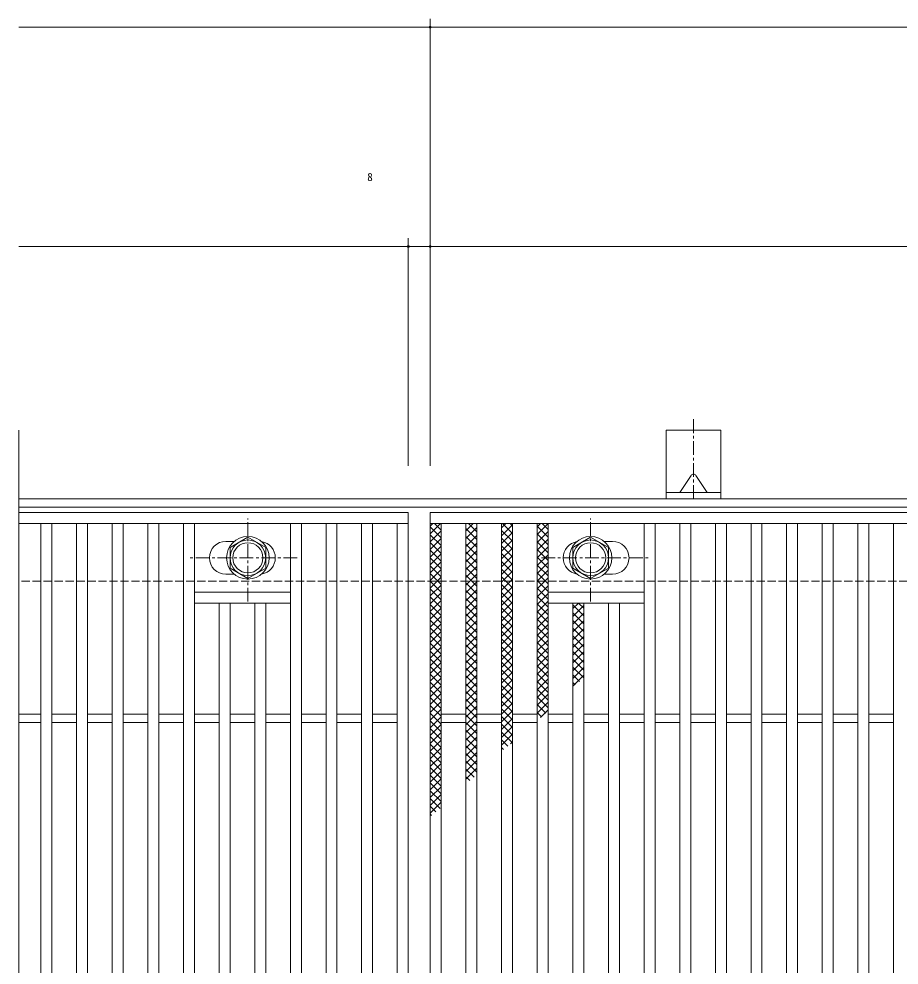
# Model space of a CAD drawing. Units: millimetres on the paper. Extents: x -28453 to 176, y -9817 to 9654.
# Drawn here: x -28286.2 to -27965.2, y -5154.2 to -4809.2 of the extents above; entities that cross this region are included whole.
import ezdxf
from ezdxf.enums import TextEntityAlignment as Align

# ---------------------------------------------------------------- set-up
doc = ezdxf.new("R2010")
doc.units = ezdxf.units.MM
doc.header["$PDMODE"] = 32
doc.header["$PDSIZE"] = 0.8
doc.linetypes.add('CHAIN1', pattern=[8, 5, -1, 1, -1])
doc.linetypes.add('DASHED3', pattern=[4, 3, -1])
doc.layers.add('C-5', color=3, linetype='Continuous', lineweight=9)
doc.styles.add('ＭＳ ゴシック', font='')
doc.styles.get('ＭＳ ゴシック').set_extended_font_data('MS Gothic')

msp = doc.modelspace()

# ---------------------------------------------------------------- linework, layer by layer
at = {"layer": 'C-5', "color": 7}
for p, q in [((-28136.241, -4972.175), (-28136.241, -4809.176)), ((-28286.241, -4812.176), (-26994.241, -4812.176)), ((-28144.241, -4972.175), (-28144.241, -4889.175)), ((-28286.241, -4892.176), (-26994.241, -4892.176))]:
    msp.add_line(p, q, dxfattribs=at)
at = {"layer": 'C-5', "linetype": 'CHAIN1'}
msp.add_line((-28040.241, -4984.176), (-28040.241, -4954.457), dxfattribs=at)
at = {"layer": 'C-5'}
for p, q in [((-28286.241, -4959.175), (-28286.241, -5369.176)), ((-28050.241, -4959.176), (-28050.241, -4984.176)), ((-28045.241, -4981.876), (-28041.117, -4975.68)), ((-28035.241, -4981.876), (-28039.365, -4975.68)), ((-28050.241, -4981.876), (-28030.241, -4981.876)), ((-28286.241, -4989.175), (-28144.241, -4989.175)), ((-28144.241, -4989.175), (-28144.241, -5339.176)), ((-28286.241, -4993.175), (-28144.241, -4993.175)), ((-28278.242, -5335.176), (-28278.242, -4993.175)), ((-28274.241, -5335.176), (-28274.241, -4993.175)), ((-28265.241, -5335.176), (-28265.241, -4993.175)), ((-28261.241, -5335.176), (-28261.241, -4993.175)), ((-28252.241, -5335.176), (-28252.241, -4993.175)), ((-28248.241, -5335.176), (-28248.241, -4993.175)), ((-28239.241, -5335.176), (-28239.241, -4993.175)), ((-28235.241, -5335.176), (-28235.241, -4993.175)), ((-28226.241, -5335.176), (-28226.241, -4993.175)), ((-28222.241, -5335.176), (-28222.241, -4993.175)), ((-28187.241, -5335.176), (-28187.241, -4993.175)), ((-28183.241, -5335.176), (-28183.241, -4993.175)), ((-28174.242, -5335.176), (-28174.242, -4993.175)), ((-28170.241, -5335.176), (-28170.241, -4993.175)), ((-28161.242, -5335.176), (-28161.242, -4993.175)), ((-28157.241, -5335.176), (-28157.241, -4993.175)), ((-28148.241, -5335.176), (-28148.241, -4993.175)), ((-28136.241, -4993.175), (-27144.241, -4993.175)), ((-28132.241, -5335.176), (-28132.241, -4993.175)), ((-28123.241, -5335.176), (-28123.241, -4993.175)), ((-28119.241, -5335.176), (-28119.241, -4993.175)), ((-28110.241, -5335.176), (-28110.241, -4993.175)), ((-28106.241, -5335.176), (-28106.241, -4993.175)), ((-28097.241, -5335.176), (-28097.241, -4993.175)), ((-28093.24, -5335.176), (-28093.24, -4993.175)), ((-28058.241, -5335.176), (-28058.241, -4993.175)), ((-28054.241, -5335.176), (-28054.241, -4993.175)), ((-28045.24, -5335.176), (-28045.24, -4993.175)), ((-28041.24, -5335.176), (-28041.24, -4993.175)), ((-28032.241, -5335.176), (-28032.241, -4993.175)), ((-28028.241, -5335.176), (-28028.241, -4993.175)), ((-28019.241, -5335.176), (-28019.241, -4993.175)), ((-28015.241, -5335.176), (-28015.241, -4993.175)), ((-28006.241, -5335.176), (-28006.241, -4993.175)), ((-28002.241, -5335.176), (-28002.241, -4993.175)), ((-27993.24, -5335.176), (-27993.24, -4993.175)), ((-27989.241, -5335.176), (-27989.241, -4993.175)), ((-27980.241, -5335.176), (-27980.241, -4993.175)), ((-27976.241, -5335.176), (-27976.241, -4993.175)), ((-27967.241, -5335.176), (-27967.241, -4993.175)), ((-28210.741, -4999.676), (-28207.647, -4999.676)), ((-28069.741, -4999.676), (-28072.835, -4999.676)), ((-28210.741, -5011.675), (-28207.647, -5011.675)), ((-28069.741, -5011.675), (-28072.835, -5011.675)), ((-28187.241, -5018.175), (-28222.241, -5018.175)), ((-28093.241, -5018.175), (-28058.241, -5018.175)), ((-28187.241, -5022.175), (-28222.241, -5022.175)), ((-28213.241, -5306.176), (-28213.241, -5022.175)), ((-28209.242, -5306.176), (-28209.242, -5022.175)), ((-28200.241, -5306.176), (-28200.241, -5022.175)), ((-28196.241, -5306.176), (-28196.241, -5022.175)), ((-28093.241, -5022.175), (-28058.241, -5022.175)), ((-28084.241, -5306.176), (-28084.241, -5022.175)), ((-28080.24, -5306.176), (-28080.24, -5022.175)), ((-28071.241, -5306.176), (-28071.241, -5022.175)), ((-28067.241, -5306.176), (-28067.241, -5022.175)), ((-28286.241, -5062.676), (-28278.242, -5062.676)), ((-28274.241, -5062.676), (-28265.241, -5062.676)), ((-28261.241, -5062.676), (-28252.241, -5062.676)), ((-28248.241, -5062.676), (-28239.241, -5062.676)), ((-28235.241, -5062.676), (-28226.241, -5062.676)), ((-28222.241, -5062.676), (-28213.241, -5062.676)), ((-28209.242, -5062.676), (-28200.241, -5062.676)), ((-28196.241, -5062.676), (-28187.241, -5062.676)), ((-28183.241, -5062.676), (-28174.242, -5062.676)), ((-28170.241, -5062.676), (-28161.242, -5062.676)), ((-28157.241, -5062.676), (-28148.241, -5062.676)), ((-28132.241, -5062.676), (-28123.241, -5062.676)), ((-28119.241, -5062.676), (-28110.241, -5062.676)), ((-28106.241, -5062.676), (-28097.241, -5062.676)), ((-28093.24, -5062.676), (-28084.241, -5062.676)), ((-28080.24, -5062.676), (-28071.241, -5062.676)), ((-28067.241, -5062.676), (-28058.241, -5062.676)), ((-28054.241, -5062.676), (-28045.24, -5062.676)), ((-28041.24, -5062.676), (-28032.241, -5062.676)), ((-28028.241, -5062.676), (-28019.241, -5062.676)), ((-28015.241, -5062.676), (-28006.241, -5062.676)), ((-28002.241, -5062.676), (-27993.24, -5062.676)), ((-27989.241, -5062.676), (-27980.241, -5062.676)), ((-27976.241, -5062.676), (-27967.241, -5062.676)), ((-28286.241, -5065.675), (-28278.242, -5065.675)), ((-28274.241, -5065.675), (-28265.241, -5065.675)), ((-28261.241, -5065.675), (-28252.241, -5065.675)), ((-28248.241, -5065.675), (-28239.241, -5065.675)), ((-28235.241, -5065.675), (-28226.241, -5065.675)), ((-28222.241, -5065.675), (-28213.241, -5065.675)), ((-28209.242, -5065.675), (-28200.241, -5065.675)), ((-28196.241, -5065.675), (-28187.241, -5065.675)), ((-28183.241, -5065.675), (-28174.242, -5065.675)), ((-28170.241, -5065.675), (-28161.242, -5065.675)), ((-28157.241, -5065.675), (-28148.241, -5065.675)), ((-28132.241, -5065.675), (-28123.241, -5065.675)), ((-28119.241, -5065.675), (-28110.241, -5065.675)), ((-28106.241, -5065.675), (-28097.241, -5065.675)), ((-28093.24, -5065.675), (-28084.241, -5065.675)), ((-28080.24, -5065.675), (-28071.241, -5065.675)), ((-28067.241, -5065.675), (-28058.241, -5065.675)), ((-28054.241, -5065.675), (-28045.24, -5065.675)), ((-28041.24, -5065.675), (-28032.241, -5065.675)), ((-28028.241, -5065.675), (-28019.241, -5065.675)), ((-28015.241, -5065.675), (-28006.241, -5065.675)), ((-28002.241, -5065.675), (-27993.24, -5065.675)), ((-27989.241, -5065.675), (-27980.241, -5065.675)), ((-27976.241, -5065.675), (-27967.241, -5065.675))]:
    msp.add_line(p, q, dxfattribs=at)
at = {"layer": 'C-5', "color": 2}
for p, q in [((-26994.241, -4984.175), (-28286.241, -4984.175)), ((-26994.241, -4987.175), (-28286.241, -4987.175))]:
    msp.add_line(p, q, dxfattribs=at)
at = {"layer": 'C-5', "color": 4, "linetype": 'CHAIN1'}
for p, q in [((-28202.741, -5021.648), (-28202.741, -4991.293)), ((-28077.741, -5021.648), (-28077.741, -4991.293)), ((-28184.771, -5005.675), (-28224.461, -5005.675)), ((-28095.711, -5005.675), (-28056.02, -5005.675))]:
    msp.add_line(p, q, dxfattribs=at)
at = {"layer": 'C-5', "color": 6}
for p, q in [((-28136.241, -4996.966), (-28132.451, -4993.175)), ((-28136.241, -4994.137), (-28135.279, -4993.175)), ((-28136.241, -4994.414), (-28132.241, -4998.414)), ((-28134.652, -4993.175), (-28132.241, -4995.586)), ((-28123.241, -4995.851), (-28120.565, -4993.175)), ((-28123.241, -4998.68), (-28119.241, -4994.679)), ((-28123.241, -4995.015), (-28119.241, -4999.015)), ((-28122.254, -4993.175), (-28119.241, -4996.187)), ((-28119.425, -4993.175), (-28119.241, -4993.358)), ((-28110.242, -4994.783), (-28108.633, -4993.175)), ((-28110.242, -4997.612), (-28106.241, -4993.612)), ((-28109.902, -4993.175), (-28106.241, -4996.835)), ((-28107.073, -4993.175), (-28106.241, -4994.006)), ((-28097.241, -4994.392), (-28096.025, -4993.175)), ((-28097.241, -4997.22), (-28093.241, -4993.221)), ((-28097.241, -4994.159), (-28093.241, -4998.159)), ((-28095.397, -4993.175), (-28093.241, -4995.331)), ((-28136.241, -4999.794), (-28132.241, -4995.794)), ((-28136.241, -4997.243), (-28132.241, -5001.243)), ((-28136.241, -5002.623), (-28132.241, -4998.623)), ((-28123.241, -5001.508), (-28119.241, -4997.508)), ((-28123.241, -4997.844), (-28119.241, -5001.844)), ((-28110.242, -4995.663), (-28106.241, -4999.664)), ((-28110.242, -5000.441), (-28106.241, -4996.44)), ((-28110.242, -4998.492), (-28106.241, -5002.492)), ((-28097.241, -5000.049), (-28093.241, -4996.049)), ((-28097.241, -4996.988), (-28093.241, -5000.987)), ((-28097.241, -5002.877), (-28093.241, -4998.877)), ((-28136.241, -5000.071), (-28132.241, -5004.071)), ((-28136.241, -5005.451), (-28132.241, -5001.451)), ((-28123.241, -5004.336), (-28119.241, -5000.336)), ((-28123.241, -5000.672), (-28119.241, -5004.672)), ((-28110.242, -5003.269), (-28106.241, -4999.269)), ((-28110.242, -5001.321), (-28106.241, -5005.32)), ((-28110.242, -5006.097), (-28106.241, -5002.097)), ((-28097.241, -4999.816), (-28093.241, -5003.816)), ((-28097.241, -5005.705), (-28093.241, -5001.706)), ((-28136.241, -5002.899), (-28132.241, -5006.899)), ((-28136.241, -5008.279), (-28132.241, -5004.279)), ((-28136.241, -5005.728), (-28132.241, -5009.728)), ((-28123.241, -5007.165), (-28119.241, -5003.164)), ((-28123.241, -5003.5), (-28119.241, -5007.501)), ((-28110.242, -5004.149), (-28106.241, -5008.149)), ((-28110.242, -5008.925), (-28106.241, -5004.925)), ((-28097.241, -5002.644), (-28093.241, -5006.645)), ((-28097.241, -5008.534), (-28093.241, -5004.534)), ((-28097.241, -5005.473), (-28093.241, -5009.473)), ((-28136.241, -5011.108), (-28132.241, -5007.107)), ((-28136.241, -5008.556), (-28132.241, -5012.557)), ((-28123.241, -5009.993), (-28119.241, -5005.993)), ((-28123.241, -5006.329), (-28119.241, -5010.329)), ((-28123.241, -5012.822), (-28119.241, -5008.822)), ((-28123.241, -5009.158), (-28119.241, -5013.158)), ((-28110.242, -5006.977), (-28106.241, -5010.977)), ((-28110.242, -5011.754), (-28106.241, -5007.753)), ((-28097.241, -5011.363), (-28093.241, -5007.362)), ((-28097.241, -5008.302), (-28093.241, -5012.301)), ((-28136.241, -5013.936), (-28132.241, -5009.936)), ((-28136.241, -5011.384), (-28132.241, -5015.385)), ((-28136.241, -5016.765), (-28132.241, -5012.765)), ((-28123.241, -5015.65), (-28119.241, -5011.65)), ((-28123.241, -5011.986), (-28119.241, -5015.986)), ((-28110.242, -5009.806), (-28106.241, -5013.805)), ((-28110.242, -5014.582), (-28106.241, -5010.582)), ((-28110.242, -5012.634), (-28106.241, -5016.634)), ((-28097.241, -5014.191), (-28093.241, -5010.191)), ((-28097.241, -5011.13), (-28093.241, -5015.13)), ((-28136.241, -5014.214), (-28132.241, -5018.213)), ((-28136.241, -5019.593), (-28132.241, -5015.593)), ((-28123.241, -5018.479), (-28119.241, -5014.478)), ((-28123.241, -5014.814), (-28119.241, -5018.815)), ((-28110.242, -5017.411), (-28106.241, -5013.411)), ((-28110.242, -5015.462), (-28106.241, -5019.463)), ((-28110.242, -5020.239), (-28106.241, -5016.239)), ((-28097.241, -5017.019), (-28093.241, -5013.019)), ((-28097.241, -5013.958), (-28093.241, -5017.958)), ((-28097.241, -5019.848), (-28093.241, -5015.848)), ((-28136.241, -5017.042), (-28132.241, -5021.041)), ((-28136.241, -5022.421), (-28132.241, -5018.421)), ((-28123.241, -5021.307), (-28119.241, -5017.307)), ((-28123.241, -5017.643), (-28119.241, -5021.643)), ((-28110.242, -5018.291), (-28106.241, -5022.291)), ((-28110.242, -5023.068), (-28106.241, -5019.068)), ((-28097.241, -5016.787), (-28093.241, -5020.786)), ((-28097.241, -5022.676), (-28093.241, -5018.676)), ((-28097.241, -5019.615), (-28093.241, -5023.615)), ((-28136.241, -5019.87), (-28132.241, -5023.87)), ((-28136.241, -5025.249), (-28132.241, -5021.25)), ((-28136.241, -5022.698), (-28132.241, -5026.698)), ((-28123.241, -5024.135), (-28119.241, -5020.135)), ((-28123.241, -5020.471), (-28119.241, -5024.471)), ((-28123.241, -5026.964), (-28119.241, -5022.964)), ((-28110.242, -5021.119), (-28106.241, -5025.119)), ((-28110.242, -5025.896), (-28106.241, -5021.896)), ((-28097.241, -5025.504), (-28093.241, -5021.505)), ((-28097.241, -5022.443), (-28093.241, -5026.444)), ((-28084.241, -5024.209), (-28082.207, -5022.175)), ((-28084.241, -5022.863), (-28080.241, -5026.864)), ((-28084.241, -5027.037), (-28080.241, -5023.037)), ((-28082.101, -5022.175), (-28080.241, -5024.035)), ((-28136.241, -5028.079), (-28132.241, -5024.078)), ((-28136.241, -5025.527), (-28132.241, -5029.527)), ((-28123.241, -5023.299), (-28119.241, -5027.3)), ((-28123.241, -5029.792), (-28119.241, -5025.792)), ((-28123.241, -5026.128), (-28119.241, -5030.128)), ((-28110.242, -5023.947), (-28106.241, -5027.948)), ((-28110.242, -5028.724), (-28106.241, -5024.724)), ((-28097.241, -5028.333), (-28093.241, -5024.333)), ((-28097.241, -5025.272), (-28093.241, -5029.272)), ((-28084.241, -5025.692), (-28080.241, -5029.692)), ((-28084.241, -5029.866), (-28080.241, -5025.866)), ((-28136.241, -5030.907), (-28132.241, -5026.906)), ((-28136.241, -5028.355), (-28132.241, -5032.356)), ((-28136.241, -5033.735), (-28132.241, -5029.735)), ((-28123.241, -5032.621), (-28119.241, -5028.621)), ((-28123.241, -5028.957), (-28119.241, -5032.956)), ((-28110.242, -5026.776), (-28106.241, -5030.776)), ((-28110.242, -5031.553), (-28106.241, -5027.553)), ((-28110.242, -5029.604), (-28106.241, -5033.604)), ((-28097.241, -5031.162), (-28093.241, -5027.161)), ((-28097.241, -5028.1), (-28093.241, -5032.101)), ((-28097.241, -5033.99), (-28093.241, -5029.99)), ((-28084.241, -5028.521), (-28080.241, -5032.52)), ((-28084.241, -5032.694), (-28080.241, -5028.694)), ((-28136.241, -5031.184), (-28132.241, -5035.184)), ((-28136.241, -5036.564), (-28132.241, -5032.564)), ((-28123.241, -5035.449), (-28119.241, -5031.449)), ((-28123.241, -5031.785), (-28119.241, -5035.785)), ((-28110.242, -5034.381), (-28106.241, -5030.381)), ((-28110.242, -5032.433), (-28106.241, -5036.433)), ((-28110.242, -5037.21), (-28106.241, -5033.21)), ((-28097.241, -5030.929), (-28093.241, -5034.929)), ((-28097.241, -5036.818), (-28093.241, -5032.818)), ((-28084.241, -5031.349), (-28080.241, -5035.349)), ((-28084.241, -5035.523), (-28080.241, -5031.523)), ((-28136.241, -5034.013), (-28132.241, -5038.012)), ((-28136.241, -5039.392), (-28132.241, -5035.392)), ((-28136.241, -5036.841), (-28132.241, -5040.841)), ((-28123.241, -5038.277), (-28119.241, -5034.278)), ((-28123.241, -5034.613), (-28119.241, -5038.613)), ((-28110.242, -5035.261), (-28106.241, -5039.261)), ((-28110.242, -5040.038), (-28106.241, -5036.038)), ((-28097.241, -5033.757), (-28093.241, -5037.757)), ((-28097.241, -5039.647), (-28093.241, -5035.646)), ((-28097.241, -5036.586), (-28093.241, -5040.585)), ((-28084.241, -5034.177), (-28080.241, -5038.177)), ((-28084.241, -5038.351), (-28080.241, -5034.351)), ((-28136.241, -5042.22), (-28132.241, -5038.22)), ((-28136.241, -5039.669), (-28132.241, -5043.669)), ((-28123.241, -5041.106), (-28119.241, -5037.106)), ((-28123.241, -5037.442), (-28119.241, -5041.441)), ((-28123.241, -5043.934), (-28119.241, -5039.934)), ((-28123.241, -5040.27), (-28119.241, -5044.27)), ((-28110.242, -5038.09), (-28106.241, -5042.09)), ((-28110.242, -5042.866), (-28106.241, -5038.867)), ((-28097.241, -5042.475), (-28093.241, -5038.475)), ((-28097.241, -5039.414), (-28093.241, -5043.414)), ((-28084.241, -5037.006), (-28080.241, -5041.005)), ((-28084.241, -5041.18), (-28080.241, -5037.18)), ((-28084.241, -5039.834), (-28080.241, -5043.834)), ((-28084.241, -5044.008), (-28080.241, -5040.008)), ((-28136.241, -5045.049), (-28132.241, -5041.049)), ((-28136.241, -5042.497), (-28132.241, -5046.497)), ((-28136.241, -5047.877), (-28132.241, -5043.877)), ((-28123.241, -5046.763), (-28119.241, -5042.762)), ((-28123.241, -5043.098), (-28119.241, -5047.099)), ((-28110.242, -5040.918), (-28106.241, -5044.918)), ((-28110.242, -5045.695), (-28106.241, -5041.695)), ((-28110.242, -5043.747), (-28106.241, -5047.747)), ((-28097.241, -5045.303), (-28093.241, -5041.304)), ((-28097.241, -5042.242), (-28093.241, -5046.243)), ((-28084.241, -5042.662), (-28080.241, -5046.663)), ((-28084.241, -5046.836), (-28080.241, -5042.837)), ((-28136.241, -5045.326), (-28132.241, -5049.325)), ((-28136.241, -5050.706), (-28132.241, -5046.705)), ((-28123.241, -5049.591), (-28119.241, -5045.591)), ((-28123.241, -5045.927), (-28119.241, -5049.927)), ((-28110.242, -5048.524), (-28106.241, -5044.523)), ((-28110.242, -5046.575), (-28106.241, -5050.575)), ((-28097.241, -5048.132), (-28093.241, -5044.132)), ((-28097.241, -5045.071), (-28093.241, -5049.071)), ((-28097.241, -5050.96), (-28093.241, -5046.96)), ((-28084.241, -5045.491), (-28080.241, -5049.491)), ((-28084.241, -5049.665), (-28080.241, -5045.665)), ((-28136.241, -5048.154), (-28132.241, -5052.155)), ((-28136.241, -5053.534), (-28132.241, -5049.534)), ((-28123.241, -5052.42), (-28119.241, -5048.42)), ((-28123.241, -5048.756), (-28119.241, -5052.755)), ((-28110.242, -5051.352), (-28106.241, -5047.352)), ((-28110.242, -5049.404), (-28106.241, -5053.403)), ((-28110.242, -5054.18), (-28106.241, -5050.18)), ((-28097.241, -5047.9), (-28093.241, -5051.899)), ((-28097.241, -5053.789), (-28093.241, -5049.789)), ((-28097.241, -5050.728), (-28093.241, -5054.728)), ((-28084.241, -5048.32), (-28081.785, -5050.775)), ((-28084.241, -5052.493), (-28080.241, -5048.493)), ((-28136.241, -5050.983), (-28132.241, -5054.983)), ((-28136.241, -5056.363), (-28132.241, -5052.363)), ((-28136.241, -5053.811), (-28132.241, -5057.811)), ((-28123.241, -5055.248), (-28119.241, -5051.248)), ((-28123.241, -5051.584), (-28119.241, -5055.584)), ((-28123.241, -5058.076), (-28119.241, -5054.076)), ((-28110.242, -5052.232), (-28106.241, -5056.232)), ((-28110.242, -5057.009), (-28106.241, -5053.009)), ((-28097.241, -5056.617), (-28093.241, -5052.617)), ((-28097.241, -5053.556), (-28093.241, -5057.556)), ((-28084.241, -5051.148), (-28083.373, -5052.016)), ((-28136.241, -5059.191), (-28132.241, -5055.191)), ((-28136.241, -5056.64), (-28132.241, -5060.64)), ((-28123.241, -5054.412), (-28119.241, -5058.412)), ((-28123.241, -5060.905), (-28119.241, -5056.905)), ((-28123.241, -5057.241), (-28119.241, -5061.241)), ((-28110.242, -5055.06), (-28106.241, -5059.06)), ((-28110.242, -5059.837), (-28106.241, -5055.837)), ((-28097.241, -5059.446), (-28093.241, -5055.446)), ((-28097.241, -5056.385), (-28093.241, -5060.384)), ((-28136.241, -5062.019), (-28132.241, -5058.019)), ((-28136.241, -5059.468), (-28132.241, -5063.468)), ((-28136.241, -5064.847), (-28132.241, -5060.848)), ((-28123.241, -5063.733), (-28119.241, -5059.733)), ((-28123.241, -5060.069), (-28119.241, -5064.069)), ((-28110.242, -5057.889), (-28106.241, -5061.888)), ((-28110.242, -5062.665), (-28106.241, -5058.665)), ((-28110.242, -5060.717), (-28106.241, -5064.717)), ((-28097.241, -5062.274), (-28093.241, -5058.274)), ((-28097.241, -5059.213), (-28094.079, -5062.375)), ((-28096.058, -5063.919), (-28093.241, -5061.103)), ((-28136.241, -5062.296), (-28132.241, -5066.296)), ((-28136.241, -5067.676), (-28132.241, -5063.676)), ((-28123.241, -5066.562), (-28119.241, -5062.561)), ((-28123.241, -5062.897), (-28119.241, -5066.898)), ((-28110.242, -5065.494), (-28106.241, -5061.494)), ((-28110.242, -5063.545), (-28106.241, -5067.546)), ((-28110.242, -5068.323), (-28106.241, -5064.322)), ((-28097.241, -5062.041), (-28095.668, -5063.615)), ((-28136.241, -5065.125), (-28132.241, -5069.124)), ((-28136.241, -5070.505), (-28132.241, -5066.504)), ((-28136.241, -5067.953), (-28132.241, -5071.953)), ((-28123.241, -5069.39), (-28119.241, -5065.39)), ((-28123.241, -5065.726), (-28119.241, -5069.726)), ((-28110.242, -5066.374), (-28106.241, -5070.374)), ((-28110.242, -5071.151), (-28106.241, -5067.151)), ((-28136.241, -5073.333), (-28132.241, -5069.333)), ((-28136.241, -5070.782), (-28132.241, -5074.782)), ((-28123.241, -5072.218), (-28119.241, -5068.219)), ((-28123.241, -5068.555), (-28119.241, -5072.554)), ((-28123.241, -5075.047), (-28119.241, -5071.047)), ((-28123.241, -5071.383), (-28119.241, -5075.383)), ((-28110.242, -5069.203), (-28106.374, -5073.069)), ((-28110.242, -5073.979), (-28106.241, -5069.98)), ((-28136.241, -5076.161), (-28132.241, -5072.162)), ((-28136.241, -5073.61), (-28132.241, -5077.61)), ((-28123.241, -5077.875), (-28119.241, -5073.875)), ((-28123.241, -5074.211), (-28119.241, -5078.211)), ((-28110.242, -5072.031), (-28107.962, -5074.31)), ((-28110.242, -5074.859), (-28109.551, -5075.55)), ((-28106.963, -5073.529), (-28106.241, -5072.808)), ((-28136.241, -5078.99), (-28132.241, -5074.99)), ((-28136.241, -5076.439), (-28132.241, -5080.438)), ((-28136.241, -5081.818), (-28132.241, -5077.818)), ((-28123.241, -5080.703), (-28119.241, -5076.704)), ((-28123.241, -5077.04), (-28119.241, -5081.039)), ((-28136.241, -5079.267), (-28132.241, -5083.267)), ((-28136.241, -5084.646), (-28132.241, -5080.647)), ((-28123.241, -5083.532), (-28119.241, -5079.532)), ((-28123.241, -5079.868), (-28119.241, -5083.868)), ((-28136.241, -5082.095), (-28132.241, -5086.095)), ((-28136.241, -5087.475), (-28132.241, -5083.475)), ((-28136.241, -5084.924), (-28132.241, -5088.924)), ((-28123.241, -5086.361), (-28119.241, -5082.36)), ((-28123.241, -5082.696), (-28120.257, -5085.681)), ((-28136.241, -5090.304), (-28132.241, -5086.303)), ((-28136.241, -5087.752), (-28132.241, -5091.752)), ((-28123.241, -5085.525), (-28121.845, -5086.921)), ((-28136.241, -5093.132), (-28132.241, -5089.132)), ((-28136.241, -5090.58), (-28132.241, -5094.581)), ((-28136.241, -5095.96), (-28132.241, -5091.96)), ((-28136.241, -5093.409), (-28132.551, -5097.099)), ((-28136.241, -5098.789), (-28132.241, -5094.789)), ((-28136.241, -5096.237), (-28134.139, -5098.339)), ((-28136.241, -5099.065), (-28135.727, -5099.579))]:
    msp.add_line(p, q, dxfattribs=at)
at = {"layer": 'C-5', "color": 2, "linetype": 'DASHED3'}
msp.add_line((-26994.241, -5014.175), (-28286.241, -5014.175), dxfattribs=at)
at = {"layer": 'C-5'}
for points in [[(-28030.241, -4984.176), (-28030.241, -4959.176), (-28050.241, -4959.176)], [(-28136.241, -5339.176), (-28136.241, -4989.175), (-27144.241, -4989.175)]]:
    msp.add_lwpolyline(points, dxfattribs=at)
at = {"layer": 'C-5', "color": 4}
for points in [[(-28209.241, -5009.428), (-28209.241, -5001.923), (-28202.741, -4998.17), (-28196.24, -5001.923), (-28196.24, -5009.428), (-28202.741, -5013.181)], [(-28071.241, -5009.428), (-28071.241, -5001.923), (-28077.741, -4998.17), (-28084.241, -5001.923), (-28084.241, -5009.428), (-28077.741, -5013.181)]]:
    msp.add_lwpolyline(points, close=True, dxfattribs=at)
for centre, radius in [((-28202.741, -5005.675), 7.75), ((-28077.741, -5005.675), 7.75), ((-28202.741, -5005.675), 6.5), ((-28202.741, -5005.675), 5.5), ((-28077.741, -5005.675), 6.5), ((-28077.741, -5005.675), 5.5)]:
    msp.add_circle(centre, radius, dxfattribs=at)
at = {"layer": 'C-5'}
for centre, radius, start, end in [((-28040.241, -4976.163), 1, 28.86209, 151.13791), ((-28210.741, -5005.675), 6, 90, 270), ((-28198.741, -5005.675), 6, 279.67155, 80.34244), ((-28081.741, -5005.675), 6, 99.65756, 260.32845), ((-28069.741, -5005.675), 6, 270, 90)]:
    msp.add_arc(centre, radius, start, end, dxfattribs=at)
at = {"layer": 'C-5', "color": 7}
for p in [(-28136.241, -4812.176), (-28144.241, -4892.176), (-28136.241, -4892.176)]:
    msp.add_point(p, dxfattribs=at)

# ---------------------------------------------------------------- texts
at = {"layer": 'C-5', "color": 2, "style": 'ＭＳ ゴシック'}
msp.add_text('8', height=2.933, dxfattribs=at).set_placement((-28159.202, -4869.175), align=Align.BOTTOM_LEFT)

doc.saveas('drawing.dxf')
